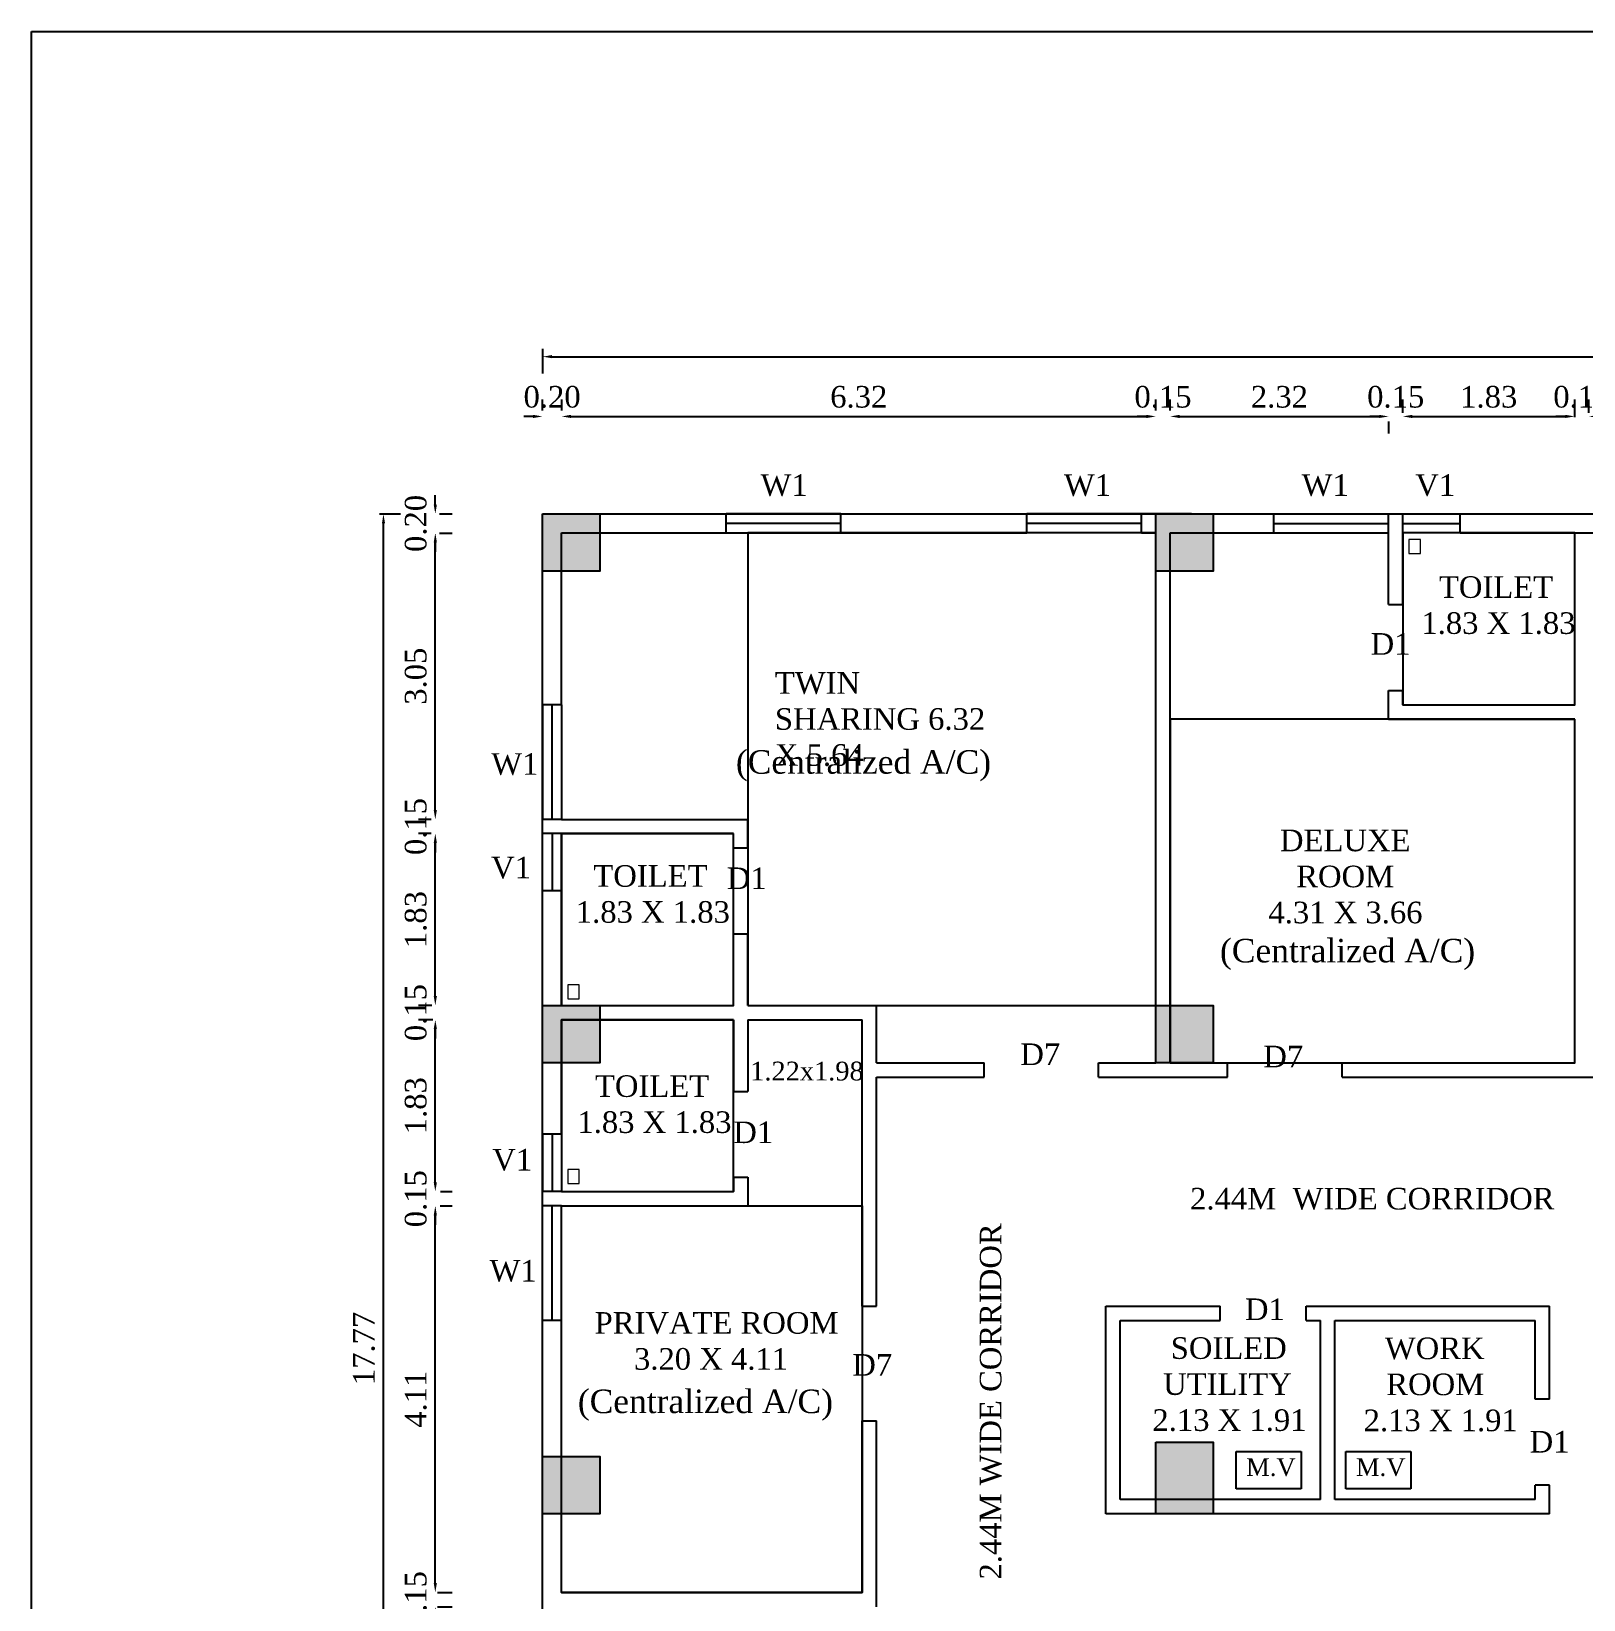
# Model space of a CAD drawing. Header units: metres. Extents: x 2754 to 3501, y 1112 to 1514.
# Drawn here: x 3102.41 to 3118.93, y 1425.63 to 1442.33 of the extents above; entities that cross this region are included whole.
import ezdxf
from ezdxf.enums import TextEntityAlignment as Align

# ---------------------------------------------------------------- set-up
doc = ezdxf.new("R2010")
doc.units = ezdxf.units.M
doc.linetypes.add('ACAD_ISO10W100', pattern=[18, 12, -3, 0, -3])
doc.linetypes.add('Demolished', pattern=[4.8, 3.2, -1.6])
for name, color, linetype in [('AR -DOOR', 2, 'Continuous'), ('AR-COLHATCH', 2, 'Continuous'), ('AR-COLUMN', 2, 'Continuous'), ('AR-GRID', 2, 'ACAD_ISO10W100'), ('AR-THIN', 8, 'Continuous'), ('AR-WALL', 7, 'Continuous'), ('BLK_1_FLR_2_AC_ROOM_14', 3, 'Continuous'), ('BLK_1_FLR_2_AC_ROOM_15', 3, 'Continuous'), ('BLK_1_FLR_2_BLT_UP_AREA', 12, 'Continuous'), ('BLK_1_FLR_2_REGULAR_ROOM_1', 2, 'Continuous'), ('BLK_1_FLR_2_WATER_CLOSET', 223, 'Continuous')]:
    doc.layers.add(name, color=color, linetype=linetype)
doc.layers.add('BLK_1_FLR_2_WASH', color=55, linetype='Continuous', lineweight=5)
doc.styles.add('ANAND', font='times.ttf')
doc.dimstyles.new('V1', dxfattribs={"dimtxt": 0.23, "dimasz": 0.1, "dimexe": 0.18, "dimexo": 0.0625, "dimgap": 0.09, "dimtad": 1, "dimzin": 0, "dimdsep": 46, "dimtxsty": 'ANAND', "dimcen": 0.09, "dimadec": 0, "dimazin": 0, "dimtfac": 1, "dimtix": 1, "dimtofl": 0, "dimtmove": 2, "dimatfit": 0, "dimfxl": 0, "dimtolj": 1, "dimtzin": 0, "dimarcsym": 0})

# ---------------------------------------------------------------- blocks, each defined once
blk = doc.blocks.new('cOLUMN')
at = {"layer": 'AR-COLHATCH'}
h = blk.add_hatch(color=256, dxfattribs=at)
h.dxf.hatch_style = 1
h.paths.add_polyline_path([(24, 24), (0, 24), (0, 0), (24, 0)])
at = {"layer": 'AR-COLUMN'}
blk.add_lwpolyline([(0, 24), (24, 24), (24, 0), (0, 0)], close=True, dxfattribs=at)
blk = doc.blocks.new('Ground Floor')
at = {"layer": 'AR-COLHATCH'}
h = blk.add_hatch(color=256, dxfattribs=at)
h.dxf.hatch_style = 1
h.paths.add_polyline_path([(281, 310.48), (257, 310.48), (257, 280.48), (281, 280.48)])
at = {"layer": 'AR-COLUMN'}
blk.add_lwpolyline([(257, 310.48), (281, 310.48), (281, 280.48), (257, 280.48)], close=True, dxfattribs=at)
for p in [(0, 675.48), (257, 675.48), (0, 469.48), (257, 469.48), (0, 280.48)]:
    blk.add_blockref('cOLUMN', p, dxfattribs=at)
blk = doc.blocks.new('*D345')
at = {"color": 0, "lineweight": -2}
for p, q in [((3107.848, 1438.292), (3107.848, 1438.409)), ((3108.052, 1438.292), (3108.052, 1438.409)), ((3107.748, 1438.229), (3107.648, 1438.229)), ((3108.152, 1438.229), (3108.252, 1438.229))]:
    blk.add_line(p, q, dxfattribs=at)
at = {"color": 0}
for points in [[(3107.748, 1438.246), (3107.748, 1438.212), (3107.848, 1438.229)], [(3108.152, 1438.246), (3108.152, 1438.212), (3108.052, 1438.229)]]:
    blk.add_solid(points, dxfattribs=at)
at = {"layer": 'Defpoints', "color": 0}
for p in [(3107.848, 1438.229), (3108.052, 1438.229), (3108.052, 1438.229)]:
    blk.add_point(p, dxfattribs=at)
at = {"color": 0, "insert": (3107.95, 1438.436), "char_height": 0.23, "attachment_point": 5, "style": 'ANAND'}
blk.add_mtext('\\A1;0.20', dxfattribs=at)
blk = doc.blocks.new('*D346')
at = {"color": 0, "lineweight": -2}
for p, q in [((3108.052, 1438.292), (3108.052, 1438.409)), ((3114.376, 1438.292), (3114.376, 1438.409)), ((3108.152, 1438.229), (3114.276, 1438.229))]:
    blk.add_line(p, q, dxfattribs=at)
at = {"color": 0}
for points in [[(3108.152, 1438.246), (3108.152, 1438.212), (3108.052, 1438.229)], [(3114.276, 1438.246), (3114.276, 1438.212), (3114.376, 1438.229)]]:
    blk.add_solid(points, dxfattribs=at)
at = {"layer": 'Defpoints', "color": 0}
for p in [(3108.052, 1438.229), (3114.376, 1438.229), (3114.376, 1438.229)]:
    blk.add_point(p, dxfattribs=at)
at = {"color": 0, "insert": (3111.214, 1438.436), "char_height": 0.23, "attachment_point": 5, "style": 'ANAND'}
blk.add_mtext('\\A1;6.32', dxfattribs=at)
blk = doc.blocks.new('*D347')
at = {"color": 0, "lineweight": -2}
for p, q in [((3114.376, 1438.292), (3114.376, 1438.409)), ((3114.529, 1438.292), (3114.529, 1438.409)), ((3114.276, 1438.229), (3114.176, 1438.229)), ((3114.629, 1438.229), (3114.729, 1438.229))]:
    blk.add_line(p, q, dxfattribs=at)
at = {"color": 0}
for points in [[(3114.276, 1438.246), (3114.276, 1438.212), (3114.376, 1438.229)], [(3114.629, 1438.246), (3114.629, 1438.212), (3114.529, 1438.229)]]:
    blk.add_solid(points, dxfattribs=at)
at = {"layer": 'Defpoints', "color": 0}
for p in [(3114.376, 1438.229), (3114.529, 1438.229), (3114.529, 1438.229)]:
    blk.add_point(p, dxfattribs=at)
at = {"color": 0, "insert": (3114.452, 1438.436), "char_height": 0.23, "attachment_point": 5, "style": 'ANAND'}
blk.add_mtext('\\A1;0.15', dxfattribs=at)
blk = doc.blocks.new('*D348')
at = {"color": 0, "lineweight": -2}
for p, q in [((3114.529, 1438.292), (3114.529, 1438.409)), ((3114.629, 1438.229), (3116.753, 1438.229)), ((3116.853, 1438.175), (3116.853, 1438.049))]:
    blk.add_line(p, q, dxfattribs=at)
at = {"color": 0}
for points in [[(3114.629, 1438.246), (3114.629, 1438.212), (3114.529, 1438.229)], [(3116.753, 1438.246), (3116.753, 1438.212), (3116.853, 1438.229)]]:
    blk.add_solid(points, dxfattribs=at)
at = {"layer": 'Defpoints', "color": 0}
for p in [(3114.529, 1438.229), (3116.853, 1438.237), (3116.853, 1438.229)]:
    blk.add_point(p, dxfattribs=at)
at = {"color": 0, "insert": (3115.691, 1438.436), "char_height": 0.23, "attachment_point": 5, "style": 'ANAND'}
blk.add_mtext('\\A1;2.32', dxfattribs=at)
blk = doc.blocks.new('*D349')
at = {"color": 0, "lineweight": -2}
for p, q in [((3117.005, 1438.269), (3117.005, 1438.409)), ((3116.753, 1438.229), (3116.653, 1438.229)), ((3116.853, 1438.175), (3116.853, 1438.049)), ((3117.105, 1438.229), (3117.205, 1438.229))]:
    blk.add_line(p, q, dxfattribs=at)
at = {"color": 0}
for points in [[(3116.753, 1438.246), (3116.753, 1438.212), (3116.853, 1438.229)], [(3117.105, 1438.246), (3117.105, 1438.212), (3117.005, 1438.229)]]:
    blk.add_solid(points, dxfattribs=at)
at = {"layer": 'Defpoints', "color": 0}
for p in [(3116.853, 1438.237), (3117.005, 1438.229), (3117.005, 1438.206)]:
    blk.add_point(p, dxfattribs=at)
at = {"color": 0, "insert": (3116.929, 1438.436), "char_height": 0.23, "attachment_point": 5, "style": 'ANAND'}
blk.add_mtext('\\A1;0.15', dxfattribs=at)
blk = doc.blocks.new('*D350')
at = {"color": 0, "lineweight": -2}
for p, q in [((3117.005, 1438.269), (3117.005, 1438.409)), ((3118.834, 1438.222), (3118.834, 1438.409)), ((3117.105, 1438.229), (3118.734, 1438.229))]:
    blk.add_line(p, q, dxfattribs=at)
at = {"color": 0}
for points in [[(3117.105, 1438.246), (3117.105, 1438.212), (3117.005, 1438.229)], [(3118.734, 1438.246), (3118.734, 1438.212), (3118.834, 1438.229)]]:
    blk.add_solid(points, dxfattribs=at)
at = {"layer": 'Defpoints', "color": 0}
for p in [(3117.005, 1438.206), (3118.834, 1438.229), (3118.834, 1438.16)]:
    blk.add_point(p, dxfattribs=at)
at = {"color": 0, "insert": (3117.919, 1438.436), "char_height": 0.23, "attachment_point": 5, "style": 'ANAND'}
blk.add_mtext('\\A1;1.83', dxfattribs=at)
blk = doc.blocks.new('*D351')
at = {"color": 0, "lineweight": -2}
for p, q in [((3118.834, 1438.222), (3118.834, 1438.409)), ((3118.986, 1438.269), (3118.986, 1438.409)), ((3118.734, 1438.229), (3118.634, 1438.229)), ((3119.086, 1438.229), (3119.186, 1438.229))]:
    blk.add_line(p, q, dxfattribs=at)
at = {"color": 0}
for points in [[(3118.734, 1438.246), (3118.734, 1438.212), (3118.834, 1438.229)], [(3119.086, 1438.246), (3119.086, 1438.212), (3118.986, 1438.229)]]:
    blk.add_solid(points, dxfattribs=at)
at = {"layer": 'Defpoints', "color": 0}
for p in [(3118.834, 1438.16), (3118.986, 1438.229), (3118.986, 1438.206)]:
    blk.add_point(p, dxfattribs=at)
at = {"color": 0, "insert": (3118.91, 1438.436), "char_height": 0.23, "attachment_point": 5, "style": 'ANAND'}
blk.add_mtext('\\A1;0.15', dxfattribs=at)
blk = doc.blocks.new('*D382')
at = {"color": 0, "lineweight": -2}
for p, q in [((3107.848, 1438.949), (3107.848, 1438.685)), ((3107.948, 1438.865), (3179.986, 1438.865)), ((3180.086, 1438.949), (3180.086, 1438.685))]:
    blk.add_line(p, q, dxfattribs=at)
at = {"color": 0}
for points in [[(3107.948, 1438.882), (3107.948, 1438.849), (3107.848, 1438.865)], [(3179.986, 1438.882), (3179.986, 1438.849), (3180.086, 1438.865)]]:
    blk.add_solid(points, dxfattribs=at)
at = {"layer": 'Defpoints', "color": 0}
for p in [(3107.848, 1439.012), (3180.086, 1439.012), (3180.086, 1438.865)]:
    blk.add_point(p, dxfattribs=at)
at = {"color": 0, "insert": (3143.967, 1439.073), "char_height": 0.23, "attachment_point": 5, "style": 'ANAND'}
blk.add_mtext('\\A1;72.24', dxfattribs=at)
blk = doc.blocks.new('*D387')
at = {"color": 0, "lineweight": -2}
for p, q in [((3106.707, 1425.811), (3106.707, 1425.911)), ((3106.732, 1425.711), (3106.887, 1425.711)), ((3106.707, 1425.458), (3106.707, 1425.358)), ((3106.732, 1425.558), (3106.887, 1425.558))]:
    blk.add_line(p, q, dxfattribs=at)
at = {"color": 0}
for points in [[(3106.69, 1425.811), (3106.724, 1425.811), (3106.707, 1425.711)], [(3106.69, 1425.458), (3106.724, 1425.458), (3106.707, 1425.558)]]:
    blk.add_solid(points, dxfattribs=at)
at = {"layer": 'Defpoints', "color": 0}
for p in [(3106.67, 1425.711), (3106.707, 1425.711), (3106.67, 1425.558)]:
    blk.add_point(p, dxfattribs=at)
at = {"color": 0, "insert": (3106.5, 1425.634), "char_height": 0.23, "attachment_point": 5, "rotation": 90, "style": 'ANAND'}
blk.add_mtext('\\A1;0.15', dxfattribs=at)
blk = doc.blocks.new('*D388')
at = {"color": 0, "lineweight": -2}
for p, q in [((3106.757, 1429.825), (3106.887, 1429.825)), ((3106.707, 1425.811), (3106.707, 1429.725)), ((3106.732, 1425.711), (3106.887, 1425.711))]:
    blk.add_line(p, q, dxfattribs=at)
at = {"color": 0}
for points in [[(3106.69, 1429.725), (3106.724, 1429.725), (3106.707, 1429.825)], [(3106.69, 1425.811), (3106.724, 1425.811), (3106.707, 1425.711)]]:
    blk.add_solid(points, dxfattribs=at)
at = {"layer": 'Defpoints', "color": 0}
for p in [(3106.695, 1429.825), (3106.707, 1429.825), (3106.67, 1425.711)]:
    blk.add_point(p, dxfattribs=at)
at = {"color": 0, "insert": (3106.5, 1427.768), "char_height": 0.23, "attachment_point": 5, "rotation": 90, "style": 'ANAND'}
blk.add_mtext('\\A1;4.11', dxfattribs=at)
blk = doc.blocks.new('*D389')
at = {"color": 0, "lineweight": -2}
for p, q in [((3106.707, 1430.078), (3106.707, 1430.178)), ((3106.763, 1429.978), (3106.887, 1429.978)), ((3106.757, 1429.825), (3106.887, 1429.825)), ((3106.707, 1429.725), (3106.707, 1429.625))]:
    blk.add_line(p, q, dxfattribs=at)
at = {"color": 0}
for points in [[(3106.69, 1430.078), (3106.724, 1430.078), (3106.707, 1429.978)], [(3106.69, 1429.725), (3106.724, 1429.725), (3106.707, 1429.825)]]:
    blk.add_solid(points, dxfattribs=at)
at = {"layer": 'Defpoints', "color": 0}
for p in [(3106.7, 1429.978), (3106.707, 1429.978), (3106.695, 1429.825)]:
    blk.add_point(p, dxfattribs=at)
at = {"color": 0, "insert": (3106.5, 1429.902), "char_height": 0.23, "attachment_point": 5, "rotation": 90, "style": 'ANAND'}
blk.add_mtext('\\A1;0.15', dxfattribs=at)
blk = doc.blocks.new('*D390')
at = {"color": 0, "lineweight": -2}
for p, q in [((3106.68, 1431.807), (3106.527, 1431.807)), ((3106.707, 1430.078), (3106.707, 1431.707)), ((3106.763, 1429.978), (3106.887, 1429.978))]:
    blk.add_line(p, q, dxfattribs=at)
at = {"color": 0}
for points in [[(3106.69, 1431.707), (3106.724, 1431.707), (3106.707, 1431.807)], [(3106.69, 1430.078), (3106.724, 1430.078), (3106.707, 1429.978)]]:
    blk.add_solid(points, dxfattribs=at)
at = {"layer": 'Defpoints', "color": 0}
for p in [(3106.707, 1431.807), (3106.743, 1431.807), (3106.7, 1429.978)]:
    blk.add_point(p, dxfattribs=at)
at = {"color": 0, "insert": (3106.5, 1430.892), "char_height": 0.23, "attachment_point": 5, "rotation": 90, "style": 'ANAND'}
blk.add_mtext('\\A1;1.83', dxfattribs=at)
blk = doc.blocks.new('*D391')
at = {"color": 0, "lineweight": -2}
for p, q in [((3106.707, 1432.059), (3106.707, 1432.159)), ((3106.671, 1431.959), (3106.527, 1431.959)), ((3106.68, 1431.807), (3106.527, 1431.807)), ((3106.707, 1431.707), (3106.707, 1431.607))]:
    blk.add_line(p, q, dxfattribs=at)
at = {"color": 0}
for points in [[(3106.69, 1432.059), (3106.724, 1432.059), (3106.707, 1431.959)], [(3106.69, 1431.707), (3106.724, 1431.707), (3106.707, 1431.807)]]:
    blk.add_solid(points, dxfattribs=at)
at = {"layer": 'Defpoints', "color": 0}
for p in [(3106.707, 1431.959), (3106.734, 1431.959), (3106.743, 1431.807)]:
    blk.add_point(p, dxfattribs=at)
at = {"color": 0, "insert": (3106.5, 1431.883), "char_height": 0.23, "attachment_point": 5, "rotation": 90, "style": 'ANAND'}
blk.add_mtext('\\A1;0.15', dxfattribs=at)
blk = doc.blocks.new('*D392')
at = {"color": 0, "lineweight": -2}
for p, q in [((3106.663, 1433.788), (3106.527, 1433.788)), ((3106.707, 1432.059), (3106.707, 1433.688)), ((3106.671, 1431.959), (3106.527, 1431.959))]:
    blk.add_line(p, q, dxfattribs=at)
at = {"color": 0}
for points in [[(3106.69, 1433.688), (3106.724, 1433.688), (3106.707, 1433.788)], [(3106.69, 1432.059), (3106.724, 1432.059), (3106.707, 1431.959)]]:
    blk.add_solid(points, dxfattribs=at)
at = {"layer": 'Defpoints', "color": 0}
for p in [(3106.707, 1433.788), (3106.725, 1433.788), (3106.734, 1431.959)]:
    blk.add_point(p, dxfattribs=at)
at = {"color": 0, "insert": (3106.5, 1432.873), "char_height": 0.23, "attachment_point": 5, "rotation": 90, "style": 'ANAND'}
blk.add_mtext('\\A1;1.83', dxfattribs=at)
blk = doc.blocks.new('*D393')
at = {"color": 0, "lineweight": -2}
for p, q in [((3106.707, 1434.04), (3106.707, 1434.14)), ((3106.663, 1433.94), (3106.527, 1433.94)), ((3106.663, 1433.788), (3106.527, 1433.788)), ((3106.707, 1433.688), (3106.707, 1433.588))]:
    blk.add_line(p, q, dxfattribs=at)
at = {"color": 0}
for points in [[(3106.69, 1434.04), (3106.724, 1434.04), (3106.707, 1433.94)], [(3106.69, 1433.688), (3106.724, 1433.688), (3106.707, 1433.788)]]:
    blk.add_solid(points, dxfattribs=at)
at = {"layer": 'Defpoints', "color": 0}
for p in [(3106.707, 1433.94), (3106.725, 1433.94), (3106.725, 1433.788)]:
    blk.add_point(p, dxfattribs=at)
at = {"color": 0, "insert": (3106.5, 1433.864), "char_height": 0.23, "attachment_point": 5, "rotation": 90, "style": 'ANAND'}
blk.add_mtext('\\A1;0.15', dxfattribs=at)
blk = doc.blocks.new('*D394')
at = {"color": 0, "lineweight": -2}
for p, q in [((3106.752, 1436.988), (3106.887, 1436.988)), ((3106.707, 1434.04), (3106.707, 1436.888)), ((3106.663, 1433.94), (3106.527, 1433.94))]:
    blk.add_line(p, q, dxfattribs=at)
at = {"color": 0}
for points in [[(3106.69, 1436.888), (3106.724, 1436.888), (3106.707, 1436.988)], [(3106.69, 1434.04), (3106.724, 1434.04), (3106.707, 1433.94)]]:
    blk.add_solid(points, dxfattribs=at)
at = {"layer": 'Defpoints', "color": 0}
for p in [(3106.689, 1436.988), (3106.707, 1436.988), (3106.725, 1433.94)]:
    blk.add_point(p, dxfattribs=at)
at = {"color": 0, "insert": (3106.5, 1435.464), "char_height": 0.23, "attachment_point": 5, "rotation": 90, "style": 'ANAND'}
blk.add_mtext('\\A1;3.05', dxfattribs=at)
blk = doc.blocks.new('*D271')
at = {"color": 0, "lineweight": -2}
for p, q in [((3106.707, 1437.291), (3106.707, 1437.391)), ((3106.752, 1437.191), (3106.887, 1437.191)), ((3106.752, 1436.988), (3106.887, 1436.988)), ((3106.707, 1436.888), (3106.707, 1436.788))]:
    blk.add_line(p, q, dxfattribs=at)
at = {"color": 0}
for points in [[(3106.69, 1437.291), (3106.724, 1437.291), (3106.707, 1437.191)], [(3106.69, 1436.888), (3106.724, 1436.888), (3106.707, 1436.988)]]:
    blk.add_solid(points, dxfattribs=at)
at = {"layer": 'Defpoints', "color": 0}
for p in [(3106.689, 1437.191), (3106.707, 1437.191), (3106.689, 1436.988)]:
    blk.add_point(p, dxfattribs=at)
at = {"color": 0, "insert": (3106.5, 1437.09), "char_height": 0.23, "attachment_point": 5, "rotation": 90, "style": 'ANAND'}
blk.add_mtext('\\A1;0.20', dxfattribs=at)
blk = doc.blocks.new('*D272')
at = {"color": 0, "lineweight": -2}
for p, q in [((3106.114, 1437.191), (3106.335, 1437.191)), ((3106.155, 1419.525), (3106.155, 1437.091)), ((3106.114, 1419.425), (3106.335, 1419.425))]:
    blk.add_line(p, q, dxfattribs=at)
at = {"color": 0}
for points in [[(3106.139, 1437.091), (3106.172, 1437.091), (3106.155, 1437.191)], [(3106.139, 1419.525), (3106.172, 1419.525), (3106.155, 1419.425)]]:
    blk.add_solid(points, dxfattribs=at)
at = {"layer": 'Defpoints', "color": 0}
for p in [(3106.052, 1437.191), (3106.155, 1437.191), (3106.052, 1419.425)]:
    blk.add_point(p, dxfattribs=at)
at = {"color": 0, "insert": (3105.948, 1428.308), "char_height": 0.23, "attachment_point": 5, "rotation": 90, "style": 'ANAND'}
blk.add_mtext('\\A1;17.77', dxfattribs=at)

msp = doc.modelspace()

# ---------------------------------------------------------------- linework, layer by layer
at = {"color": 7, "elevation": 0}
msp.add_lwpolyline([(3102.4077, 1442.32783), (3185.43919, 1442.32783), (3185.43919, 1375.32406), (3102.4077, 1375.32406)], close=True, dxfattribs=at)
at = {"color": 7, "linetype": 'Demolished', "elevation": 0}
for points in [[(3115.2311, 1427.20958), (3115.9217, 1427.20958), (3115.9217, 1426.81444), (3115.2311, 1426.81444)], [(3116.39974, 1427.20958), (3117.09034, 1427.20958), (3117.09034, 1426.81444), (3116.39974, 1426.81444)]]:
    msp.add_lwpolyline(points, close=True, dxfattribs=at)
at = {"layer": 'AR -DOOR'}
for p, q in [((3111.02334, 1437.08985, 0), (3109.80414, 1437.08985, 0)), ((3114.22374, 1437.08985, 0), (3113.00454, 1437.08985, 0)), ((3115.63344, 1437.08985, 0), (3116.85264, 1437.08985, 0)), ((3117.00504, 1437.08985, 0), (3117.61464, 1437.08985, 0)), ((3107.94994, 1433.94025, 0), (3107.94994, 1435.15945, 0)), ((3107.94994, 1433.78785, 0), (3107.94994, 1433.17825, 0)), ((3107.94994, 1430.58745, 0), (3107.94994, 1429.97785, 0)), ((3107.94994, 1428.60625, 0), (3107.94994, 1429.82545, 0))]:
    msp.add_line(p, q, dxfattribs=at)
at = {"layer": 'AR-THIN'}
for p, q in [((3111.02334, 1437.19145, 0), (3109.80414, 1437.19145, 0)), ((3113.00454, 1437.19145, 0), (3114.22374, 1437.19145, 0)), ((3115.63344, 1437.19145, 0), (3116.85264, 1437.19145, 0)), ((3117.00504, 1437.19145, 0), (3117.61464, 1437.19145, 0)), ((3109.80414, 1436.98825, 0), (3111.02334, 1436.98825, 0)), ((3114.22374, 1436.98825, 0), (3113.00454, 1436.98825, 0)), ((3115.63344, 1436.98825, 0), (3116.85264, 1436.98825, 0)), ((3117.61464, 1436.98825, 0), (3117.00504, 1436.98825, 0)), ((3107.84834, 1435.15945, 0), (3107.84834, 1433.94025, 0)), ((3108.05154, 1435.15945, 0), (3108.05154, 1433.94025, 0)), ((3107.84834, 1433.17825, 0), (3107.84834, 1433.78785, 0)), ((3108.05154, 1433.17825, 0), (3108.05154, 1433.78785, 0)), ((3107.84834, 1430.58745, 0), (3107.84834, 1429.97785, 0)), ((3108.05154, 1430.58745, 0), (3108.05154, 1429.97785, 0)), ((3107.84834, 1428.60625, 0), (3107.84834, 1429.82545, 0)), ((3108.05154, 1428.60625, 0), (3108.05154, 1429.82545, 0))]:
    msp.add_line(p, q, dxfattribs=at)
at = {"layer": 'AR-WALL'}
for p, q in [((3107.84834, 1437.19145, 0), (3109.80414, 1437.19145, 0)), ((3107.84834, 1435.15945, 0), (3107.84834, 1437.19145, 0)), ((3109.80414, 1436.98825, 0), (3109.80414, 1437.19145, 0)), ((3111.02334, 1437.19145, 0), (3113.00454, 1437.19145, 0)), ((3111.02334, 1436.98825, 0), (3111.02334, 1437.19145, 0)), ((3114.75714, 1437.19145, 0), (3113.00454, 1437.19145, 0)), ((3113.00454, 1436.98825, 0), (3113.00454, 1437.19145, 0)), ((3114.22374, 1437.19145, 0), (3115.63344, 1437.19145, 0)), ((3114.22374, 1436.98825, 0), (3114.22374, 1437.19145, 0)), ((3115.63344, 1436.98825, 0), (3115.63344, 1437.19145, 0)), ((3116.85264, 1437.19145, 0), (3117.00504, 1437.19145, 0)), ((3116.85264, 1436.98825, 0), (3116.85264, 1437.19145, 0)), ((3117.00504, 1436.98825, 0), (3117.00504, 1437.19145, 0)), ((3117.61464, 1437.19145, 0), (3120.20544, 1437.19145, 0)), ((3117.61464, 1436.98825, 0), (3117.61464, 1437.19145, 0)), ((3108.05154, 1436.98825, 0), (3109.80414, 1436.98825, 0)), ((3108.05154, 1435.15945, 0), (3108.05154, 1436.98825, 0)), ((3111.02334, 1436.98825, 0), (3113.00454, 1436.98825, 0)), ((3114.22374, 1436.98825, 0), (3114.37614, 1436.98825, 0)), ((3114.37614, 1431.34945, 0), (3114.37614, 1436.98825, 0)), ((3114.52854, 1436.98825, 0), (3115.63344, 1436.98825, 0)), ((3114.52854, 1431.34945, 0), (3114.52854, 1436.98825, 0)), ((3116.85264, 1436.22625, 0), (3116.85264, 1436.98825, 0)), ((3117.00504, 1436.22625, 0), (3117.00504, 1436.98825, 0)), ((3117.61464, 1436.98825, 0), (3120.20544, 1436.98825, 0)), ((3118.83384, 1435.15945, 0), (3118.83384, 1436.98825, 0)), ((3116.85264, 1436.22625, 0), (3117.00504, 1436.22625, 0)), ((3116.85264, 1435.31185, 0), (3117.00504, 1435.31185, 0)), ((3116.85264, 1435.00705, 0), (3116.85264, 1435.31185, 0)), ((3117.00504, 1435.15945, 0), (3117.00504, 1435.31185, 0)), ((3108.05154, 1435.15945, 0), (3107.84834, 1435.15945, 0)), ((3117.00504, 1435.15945, 0), (3118.83384, 1435.15945, 0)), ((3116.85264, 1435.00705, 0), (3118.83384, 1435.00705, 0)), ((3118.83384, 1431.34945, 0), (3118.83384, 1435.00705, 0)), ((3107.84834, 1433.78785, 0), (3107.84834, 1433.94025, 0)), ((3108.05154, 1433.94025, 0), (3107.84834, 1433.94025, 0)), ((3108.05154, 1433.94025, 0), (3110.03274, 1433.94025, 0)), ((3110.03274, 1433.63545, 0), (3110.03274, 1433.94025, 0)), ((3108.05154, 1433.78785, 0), (3107.84834, 1433.78785, 0)), ((3108.05154, 1433.78785, 0), (3109.88034, 1433.78785, 0)), ((3109.88034, 1433.63545, 0), (3109.88034, 1433.78785, 0)), ((3109.88034, 1433.63545, 0), (3110.03274, 1433.63545, 0)), ((3107.84834, 1431.80665, 0), (3107.84834, 1433.17825, 0)), ((3108.05154, 1433.17825, 0), (3107.84834, 1433.17825, 0)), ((3108.05154, 1431.95905, 0), (3108.05154, 1433.17825, 0)), ((3109.88034, 1432.72105, 0), (3110.03274, 1432.72105, 0)), ((3109.88034, 1431.95905, 0), (3109.88034, 1432.72105, 0)), ((3110.03274, 1431.95905, 0), (3110.03274, 1432.72105, 0)), ((3108.05154, 1431.95905, 0), (3109.88034, 1431.95905, 0)), ((3110.03274, 1431.95905, 0), (3111.40434, 1431.95905, 0)), ((3111.40434, 1431.34945, 0), (3111.40434, 1431.95905, 0)), ((3107.84834, 1430.58745, 0), (3107.84834, 1431.80665, 0)), ((3108.05154, 1431.80665, 0), (3109.88034, 1431.80665, 0)), ((3108.05154, 1430.58745, 0), (3108.05154, 1431.80665, 0)), ((3109.88034, 1431.80665, 0), (3109.88034, 1431.04465, 0)), ((3110.03274, 1431.80665, 0), (3111.25194, 1431.80665, 0)), ((3110.03274, 1431.80665, 0), (3110.03274, 1431.04465, 0)), ((3111.25194, 1428.75865, 0), (3111.25194, 1431.80665, 0)), ((3111.40434, 1431.34945, 0), (3112.54731, 1431.34945, 0)), ((3112.54731, 1431.19705, 0), (3112.54731, 1431.34945, 0)), ((3113.76651, 1431.34945, 0), (3114.37614, 1431.34945, 0)), ((3113.76651, 1431.19705, 0), (3113.76651, 1431.34945, 0)), ((3114.52854, 1431.34945, 0), (3115.13814, 1431.34945, 0)), ((3115.13814, 1431.19705, 0), (3115.13814, 1431.34945, 0)), ((3116.35734, 1431.34945, 0), (3118.83384, 1431.34945, 0)), ((3116.35734, 1431.19705, 0), (3116.35734, 1431.34945, 0)), ((3111.40434, 1431.19705, 0), (3112.54731, 1431.19705, 0)), ((3111.40434, 1428.75865, 0), (3111.40434, 1431.19705, 0)), ((3113.76651, 1431.19705, 0), (3115.13814, 1431.19705, 0)), ((3116.35734, 1431.19705, 0), (3121.53894, 1431.19705, 0)), ((3109.88034, 1431.04465, 0), (3110.03274, 1431.04465, 0)), ((3108.05154, 1430.58745, 0), (3107.84834, 1430.58745, 0)), ((3109.88034, 1430.13025, 0), (3110.03274, 1430.13025, 0)), ((3109.88034, 1430.13025, 0), (3109.88034, 1429.97785, 0)), ((3110.03274, 1430.13025, 0), (3110.03274, 1429.82545, 0)), ((3107.84834, 1429.82545, 0), (3107.84834, 1429.97785, 0)), ((3108.05154, 1429.97785, 0), (3107.84834, 1429.97785, 0)), ((3108.05154, 1429.97785, 0), (3109.88034, 1429.97785, 0)), ((3108.05154, 1429.82545, 0), (3107.84834, 1429.82545, 0)), ((3108.05154, 1429.82545, 0), (3110.03274, 1429.82545, 0)), ((3111.25194, 1428.75865, 0), (3111.40434, 1428.75865, 0)), ((3113.84274, 1428.75865, 0), (3115.06194, 1428.75865, 0)), ((3113.84274, 1426.54885, 0), (3113.84274, 1428.75865, 0)), ((3115.06194, 1428.60625, 0), (3115.06194, 1428.75865, 0)), ((3115.97634, 1428.75865, 0), (3118.56714, 1428.75865, 0)), ((3115.97634, 1428.60625, 0), (3115.97634, 1428.75865, 0)), ((3118.56714, 1427.76805, 0), (3118.56714, 1428.75865, 0)), ((3107.84834, 1425.55825, 0), (3107.84834, 1428.60625, 0)), ((3108.05154, 1428.60625, 0), (3107.84834, 1428.60625, 0)), ((3108.05154, 1425.71065, 0), (3108.05154, 1428.60625, 0)), ((3113.99514, 1428.60625, 0), (3115.06194, 1428.60625, 0)), ((3113.99514, 1426.70125, 0), (3113.99514, 1428.60625, 0)), ((3115.97634, 1428.60625, 0), (3116.12874, 1428.60625, 0)), ((3116.12874, 1426.70125, 0), (3116.12874, 1428.60625, 0)), ((3116.28114, 1428.60625, 0), (3118.41474, 1428.60625, 0)), ((3116.28114, 1426.70125, 0), (3116.28114, 1428.60625, 0)), ((3118.41474, 1427.76805, 0), (3118.41474, 1428.60625, 0)), ((3118.56714, 1427.76805, 0), (3118.41474, 1427.76805, 0)), ((3111.25194, 1427.53945, 0), (3111.40434, 1427.53945, 0)), ((3111.25194, 1425.71065, 0), (3111.25194, 1427.53945, 0)), ((3111.40434, 1425.55825, 0), (3111.40434, 1427.53945, 0)), ((3118.41474, 1426.70125, 0), (3118.41474, 1426.85365, 0)), ((3118.56714, 1426.85365, 0), (3118.41474, 1426.85365, 0)), ((3118.56714, 1426.54885, 0), (3118.56714, 1426.85365, 0)), ((3116.12874, 1426.70125, 0), (3113.99514, 1426.70125, 0)), ((3118.41474, 1426.70125, 0), (3116.28114, 1426.70125, 0)), ((3118.56714, 1426.54885, 0), (3113.84274, 1426.54885, 0)), ((3108.05154, 1425.71065, 0), (3111.25194, 1425.71065, 0))]:
    msp.add_line(p, q, dxfattribs=at)
at = {"layer": 'BLK_1_FLR_2_AC_ROOM_14', "color": 3, "elevation": 0}
msp.add_lwpolyline([(3118.83384, 1435.00705), (3114.52854, 1435.00705), (3114.52854, 1431.34945), (3118.83384, 1431.34945)], close=True, dxfattribs=at)
at = {"layer": 'BLK_1_FLR_2_AC_ROOM_15', "color": 3, "elevation": 0}
msp.add_lwpolyline([(3110.03274, 1431.95905), (3114.37614, 1431.95905), (3114.37614, 1436.98825), (3110.03274, 1436.98825)], close=True, dxfattribs=at)
at = {"layer": 'BLK_1_FLR_2_BLT_UP_AREA', "color": 12, "elevation": 0}
msp.add_lwpolyline([(3107.84834, 1437.19145), (3180.08594, 1437.19145), (3180.08594, 1412.47285), (3107.84834, 1419.42475)], close=True, dxfattribs=at)
at = {"layer": 'BLK_1_FLR_2_REGULAR_ROOM_1', "color": 2, "elevation": 0}
msp.add_lwpolyline([(3108.05154, 1429.82545), (3111.25194, 1429.82545), (3111.25194, 1425.71065), (3108.05154, 1425.71065)], close=True, dxfattribs=at)
at = {"layer": 'BLK_1_FLR_2_WASH', "color": 60}
for points in [[(3117.07031, 1436.91868), (3117.07031, 1436.76868), (3117.19281, 1436.76868), (3117.19281, 1436.91868)], [(3108.11681, 1432.18026), (3108.11681, 1432.03026), (3108.23931, 1432.03026), (3108.23931, 1432.18026)], [(3108.11681, 1430.21308), (3108.11681, 1430.06308), (3108.23931, 1430.06308), (3108.23931, 1430.21308)]]:
    msp.add_lwpolyline(points, close=True, dxfattribs=at)
at = {"layer": 'BLK_1_FLR_2_WATER_CLOSET', "color": 1, "elevation": 0}
for points in [[(3118.83384, 1436.98825), (3117.00504, 1436.98825), (3117.00504, 1435.15945), (3118.83384, 1435.15945)], [(3109.88034, 1433.78785), (3108.05154, 1433.78785), (3108.05154, 1431.95905), (3109.88034, 1431.95905)], [(3109.88034, 1431.80665), (3108.05154, 1431.80665), (3108.05154, 1429.97785), (3109.88034, 1429.97785)]]:
    msp.add_lwpolyline(points, close=True, dxfattribs=at)

# ---------------------------------------------------------------- block references
at = {"layer": 'AR-GRID', "xscale": 0.0254, "yscale": 0.0254, "zscale": 0.0254}
msp.add_blockref('Ground Floor', (3107.84834, 1419.42475, 0), dxfattribs=at)

# ---------------------------------------------------------------- texts
at = {"style": 'ANAND'}
for s, p in [('W1', (3110.41961, 1437.49628, 0)), ('W1', (3113.64845, 1437.49628, 0)), ('W1', (3116.17949, 1437.49628, 0)), ('V1', (3117.3497, 1437.49628, 0)), ('W1', (3107.55363, 1434.52774, 0)), ('V1', (3107.51303, 1433.42551, 0)), ('V1', (3107.52566, 1430.31499, 0)), ('W1', (3107.53631, 1429.13348, 0))]:
    msp.add_text(s, height=0.23, dxfattribs=at).set_placement(p, align=Align.MIDDLE)
for s, height, p in [('D1', 0.23, (3116.66231, 1435.69256, 0)), ('D1', 0.23, (3109.81003, 1433.19792, 0)), ('D7', 0.23, (3112.93386, 1431.32503, 0)), ('D7', 0.23, (3115.51996, 1431.30057, 0)), ('1.22x1.98', 0.2, (3110.05829, 1431.1609, 0)), ('D1', 0.23, (3109.87874, 1430.49386, 0)), ('2.44M  WIDE CORRIDOR', 0.23, (3114.74009, 1429.78752, 0)), ('D1', 0.23, (3115.32421, 1428.6103, 0)), ('D7', 0.23, (3111.14508, 1428.01808, 0)), ('D1', 0.23, (3118.35454, 1427.1998, 0))]:
    msp.add_text(s, height=height, dxfattribs=at).set_placement(p)
at = {"color": 7, "style": 'ANAND'}
for s, height, p in [('(Centralized A/C)', 0.25, (3109.90639, 1434.42619, 0)), ('(Centralized A/C)', 0.25, (3115.05889, 1432.41766, 0)), ('(Centralized A/C)', 0.25, (3108.22401, 1427.62014, 0)), ('M.V', 0.1875, (3115.33716, 1426.95119, 0)), ('M.V', 0.1875, (3116.5058, 1426.95119, 0))]:
    msp.add_text(s, height=height, dxfattribs=at).set_placement(p)
at = {"style": 'ANAND'}
msp.add_text('2.44M WIDE CORRIDOR', height=0.23, rotation=90, dxfattribs=at).set_placement((3112.73188, 1425.84784))
at = {"char_height": 0.23, "attachment_point": 1, "style": 'ANAND'}
for s, insert, width in [('{\\W2.557617; }TOILET \\P{\\W0.40039; }1.83 X 1.83', (3117.16696, 1436.52769, 0), 1.6036986), ('TWIN SHARING 6.32 X 5.64', (3110.32116, 1435.50687, 0), 2.482621), ('{\\W3.879882; }DELUXE \\P{\\W5.873046; }ROOM \\P{\\W2.461914; }4.31 X 3.66', (3115.36013, 1433.83079, 0), 2.0033381), ('{\\W2.557617; }TOILET \\P{\\W0.40039; }1.83 X 1.83', (3108.1672, 1433.45279, 0), 1.6036986), ('{\\W2.557617; }TOILET \\P{\\W0.40039; }1.83 X 1.83', (3108.18427, 1431.21578, 0), 1.6036986), (' PRIVATE ROOM \\P{\\W5.826171; }3.20 X 4.11', (3108.3156, 1428.69523, 0), 2.5377938), ('{\\W2.888671; }SOILED \\P{\\W1.952148; }UTILITY \\P{\\W0.640625; }2.13 X 1.91', (3114.28363, 1428.42733, 0), 1.6637275), ('{\\W4.361421; }WORK \\P{\\W4.537202; }ROOM\\P{\\W0.761811; } 2.13 X 1.91', (3116.43478, 1428.42437, 0), 1.7765046)]:
    msp.add_mtext(s, dxfattribs=dict(at, insert=insert, width=width))

# ---------------------------------------------------------------- dimensions: what is measured, and where the dimension line sits
at = {"color": 7}
for p1, p2, distance, picture, middle in [((3107.84834, 1439.01154, 0), (3180.08594, 1439.01154, 0), -0.14606, '*D382', (3143.96714, 1439.0728, 0)), ((3107.84834, 1438.22901, 0), (3108.05154, 1438.22901, 0), 0, '*D345', (3107.94994, 1438.43633, 0)), ((3106.05156, 1419.42475, 0), (3106.05156, 1437.19145, 0), -0.10388, '*D272', (3105.94812, 1428.3081, 0))]:
    dim = msp.add_aligned_dim(p1=p1, p2=p2, distance=distance, dimstyle='V1', dxfattribs=at)
    dim.commit()
    dim.dimension.update_dxf_attribs({"geometry": picture, "text_midpoint": middle})
for base, p1, p2, angle, picture, middle in [((3114.37614, 1438.22901, 0), (3108.05154, 1438.22901, 0), (3114.37614, 1438.22901, 0), 180, '*D346', (3111.21384, 1438.43633, 0)), ((3114.52854, 1438.22901, 0), (3114.37614, 1438.22901, 0), (3114.52854, 1438.22901, 0), 180, '*D347', (3114.45234, 1438.43633, 0)), ((3116.85264, 1438.22901, 0), (3114.52854, 1438.22901, 0), (3116.85264, 1438.23707, 0), 180, '*D348', (3115.69059, 1438.43633, 0)), ((3117.00504, 1438.22901, 0), (3116.85264, 1438.23707, 0), (3117.00504, 1438.20604, 0), 180, '*D349', (3116.92884, 1438.43633, 0)), ((3118.83384, 1438.22901, 0), (3117.00504, 1438.20604, 0), (3118.83384, 1438.15965, 0), 180, '*D350', (3117.91944, 1438.43633, 0)), ((3118.98624, 1438.22901, 0), (3118.83384, 1438.15965, 0), (3118.98624, 1438.2062, 0), 180, '*D351', (3118.91004, 1438.43633, 0)), ((3106.70712, 1437.19145, 0), (3106.68929, 1436.98825, 0), (3106.68929, 1437.19145, 0), 270, '*D271', (3106.4998, 1437.08985, 0)), ((3106.70712, 1436.98825, 0), (3106.72511, 1433.94025, 0), (3106.68929, 1436.98825, 0), 270, '*D394', (3106.4998, 1435.46425, 0)), ((3106.70712, 1433.94025, 0), (3106.72511, 1433.78785, 0), (3106.72511, 1433.94025, 0), 270, '*D393', (3106.4998, 1433.86405, 0)), ((3106.70712, 1433.78785, 0), (3106.73398, 1431.95905, 0), (3106.72511, 1433.78785, 0), 270, '*D392', (3106.4998, 1432.87345, 0)), ((3106.70712, 1431.95905, 0), (3106.74262, 1431.80665, 0), (3106.73398, 1431.95905, 0), 270, '*D391', (3106.4998, 1431.88285, 0)), ((3106.70712, 1431.80665, 0), (3106.70001, 1429.97785, 0), (3106.74262, 1431.80665, 0), 270, '*D390', (3106.4998, 1430.89225, 0)), ((3106.70712, 1429.97785, 0), (3106.69462, 1429.82545, 0), (3106.70001, 1429.97785, 0), 270, '*D389', (3106.4998, 1429.90165, 0)), ((3106.70712, 1429.82545, 0), (3106.66995, 1425.71065, 0), (3106.69462, 1429.82545, 0), 270, '*D388', (3106.4998, 1427.76805, 0)), ((3106.70712, 1425.71065, 0), (3106.66995, 1425.55825, 0), (3106.66995, 1425.71065, 0), 270, '*D387', (3106.4998, 1425.63445, 0))]:
    dim = msp.add_linear_dim(base=base, p1=p1, p2=p2, angle=angle, dimstyle='V1', dxfattribs=at)
    dim.commit()
    dim.dimension.update_dxf_attribs({"geometry": picture, "text_midpoint": middle})

doc.saveas('drawing.dxf')
